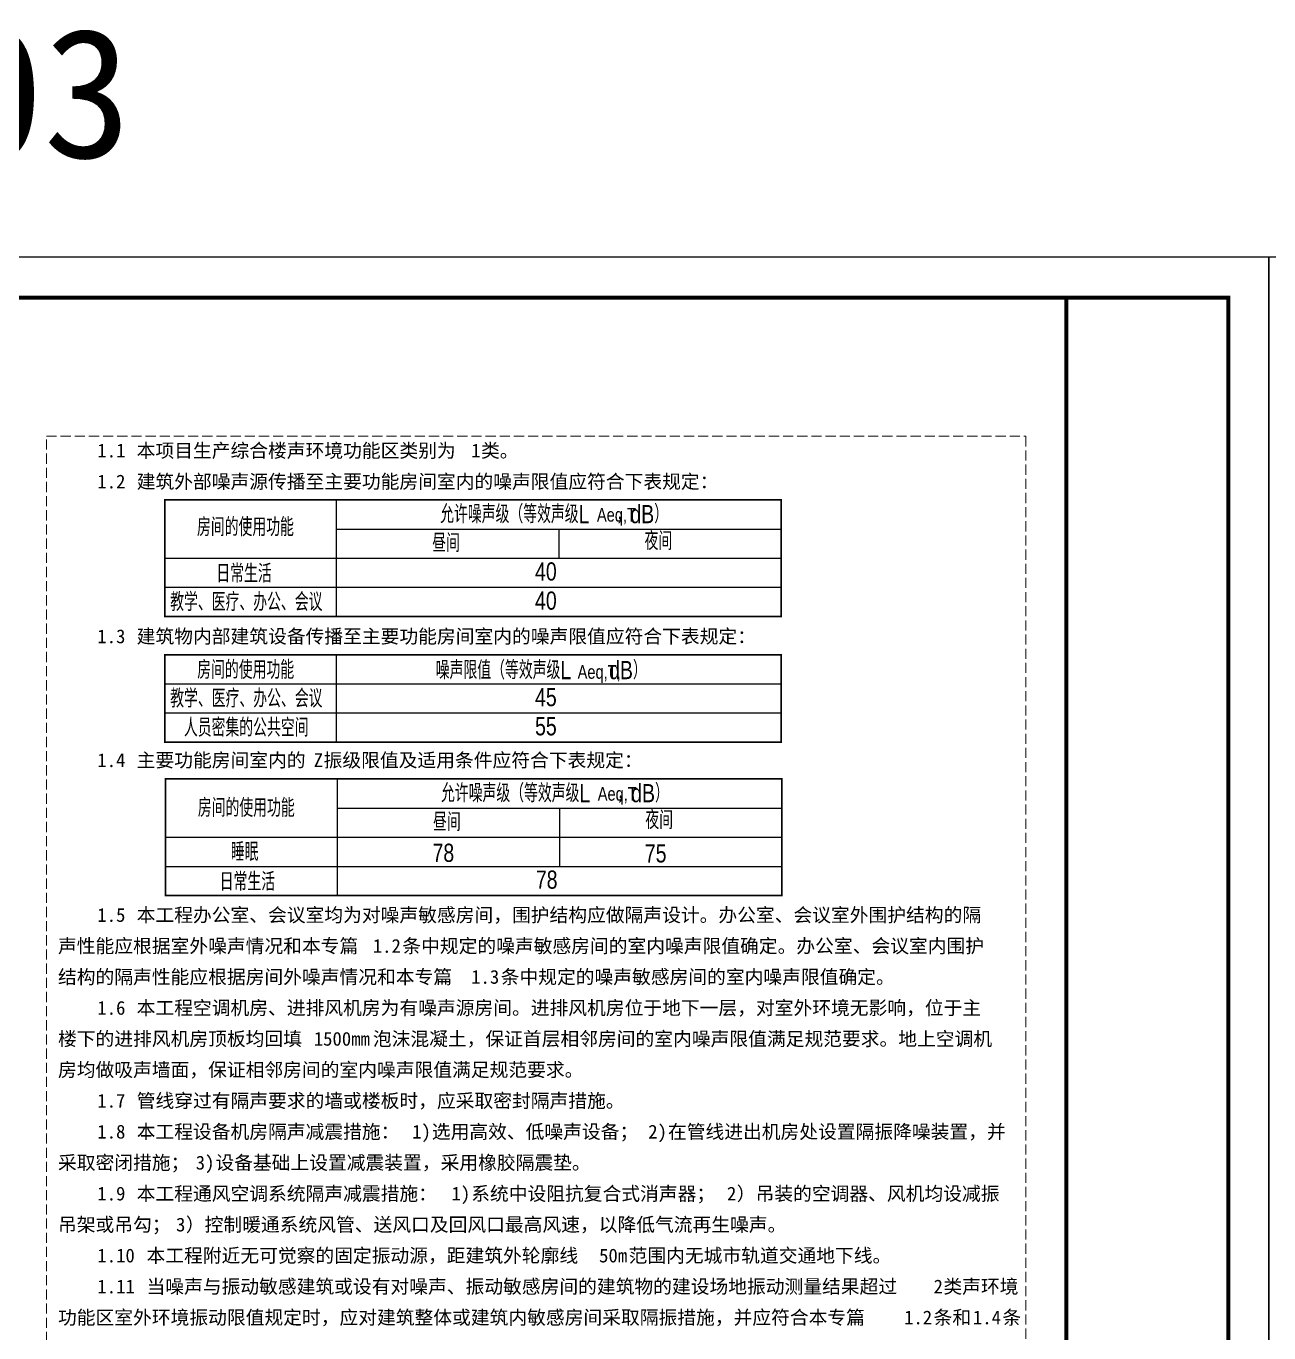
# Model space of a CAD drawing. Extents: x 1109697 to 1467097, y -139975 to 53891.
# Drawn here: x 1331297 to 1361997, y -41296 to -9008 of the extents above; entities that cross this region are included whole.
import ezdxf
from ezdxf.enums import TextEntityAlignment as Align

# ---------------------------------------------------------------- set-up
doc = ezdxf.new("R2010")
doc.units = 0
doc.header["$LTSCALE"] = 1000
doc.header["$MEASUREMENT"] = 0
doc.linetypes.add('CONTINOUS', pattern=[0])
doc.linetypes.add('DASH', pattern=[0.35, 0.25, -0.1])
for name, color, linetype in [('PUB_TEXT', 7, 'Continuous'), ('PUB_TITLE', 4, 'Continuous'), ('SURFACE', 6, 'Continuous')]:
    doc.layers.add(name, color=color, linetype=linetype)
doc.layers.add('不打印线', color=254, linetype='DASH', lineweight=0, plot=False)
doc.styles.add('_TCH_SPACE', font='simhei.ttf')
doc.styles.add('ST', font='')
doc.styles.add('建筑设计说明字体', font='HNSJY-07', dxfattribs={"width": 0.7, "bigfont": 'HNSJY-HZ'})
doc.styles.get('ST').set_extended_font_data('NSimSun')

msp = doc.modelspace()

# ---------------------------------------------------------------- linework, layer by layer
at = {"layer": 'PUB_TITLE'}
for points in [[(1277897, -74119), (1361997, -74119), (1361997, -14719), (1277897, -14719)], [(1361997, -74119), (1446097, -74119), (1446097, -14719), (1361997, -14719)]]:
    msp.add_lwpolyline(points, close=True, dxfattribs=at)
at = {"layer": 'PUB_TITLE', "const_width": 100}
msp.add_lwpolyline([(1280397, -73119), (1360997, -73119), (1360997, -15719), (1280397, -15719)], close=True, dxfattribs=at)
msp.add_lwpolyline([(1356997, -15719), (1356997, -73119)], dxfattribs=at)
at = {"layer": 'SURFACE'}
for p, q in [((1338965, -23594), (1338965, -20714)), ((1338965, -21434), (1349946, -21434)), ((1344455, -21434), (1344455, -22154)), ((1334721, -22154), (1349946, -22154)), ((1334721, -22154), (1349946, -22154)), ((1334721, -22874), (1349946, -22874)), ((1334721, -22874), (1349946, -22874)), ((1338965, -26699), (1338965, -24539)), ((1334721, -25259), (1349946, -25259)), ((1334721, -25259), (1349946, -25259)), ((1334721, -25979), (1349946, -25979)), ((1334721, -25979), (1349946, -25979)), ((1334721, -26699), (1349946, -26699)), ((1338985, -30489), (1338985, -27609)), ((1338985, -28329), (1349966, -28329)), ((1344475, -28329), (1344475, -29769)), ((1334741, -29049), (1349966, -29049)), ((1334741, -29769), (1349966, -29769)), ((1334741, -30489), (1349966, -30489))]:
    msp.add_line(p, q, dxfattribs=at)
at = {"layer": 'SURFACE', "const_width": 40}
for points in [[(1334721, -23594), (1334721, -20714), (1349946, -20714), (1349946, -23594)], [(1334721, -26699), (1334721, -24539), (1349946, -24539), (1349946, -26699)], [(1334741, -30489), (1334741, -27609), (1349966, -27609), (1349966, -30489)]]:
    msp.add_lwpolyline(points, close=True, dxfattribs=at)
at = {"layer": '不打印线'}
msp.add_lwpolyline([(1331797, -19141), (1355997, -19141), (1355997, -71971), (1331797, -71971)], close=True, dxfattribs=at)

# ---------------------------------------------------------------- texts
at = {"linetype": 'Continuous', "style": '_TCH_SPACE'}
msp.add_text('FJ-MC-03', height=3200, dxfattribs=at).set_placement((1325191, -12260), align=Align.CENTER)
at = {"layer": 'PUB_TEXT', "style": 'ST'}
for s, height, p in [('1.1', 339.9, (1333056, -19665)), ('本项目生产综合楼声环境功能区类别为', 339.87, (1334028, -19665)), ('1', 340, (1342291, -19665)), ('类。', 339.9, (1342534, -19665)), ('1.2', 339.9, (1333056, -20430)), ('建筑外部噪声源传播至主要功能房间室内的噪声限值应符合下表规定：', 339.87, (1334028, -20430)), ('建筑物内部建筑设备传播至主要功能房间室内的噪声限值应符合下表规定：', 339.87, (1334028, -24255)), ('1.3', 339.9, (1333056, -24255)), ('1.4', 339.9, (1333056, -27315)), ('主要功能房间室内的', 339.9, (1334028, -27315)), ('Z', 340, (1338402, -27315)), ('振级限值及适用条件应符合下表规定：', 339.87, (1338646, -27315)), ('1.5', 339.9, (1333056, -31140)), ('本工程办公室、会议室均为对噪声敏感房间，围护结构应做隔声设计。办公室、会议室外围护结构的隔', 339.87, (1334028, -31140)), ('声性能应根据室外噪声情况和本专篇', 339.87, (1332084, -31905)), ('1.2', 339.9, (1339861, -31905)), ('条中规定的噪声敏感房间的室内噪声限值确定。办公室、会议室内围护', 339.87, (1340590, -31905)), ('结构的隔声性能应根据房间外噪声情况和本专篇', 339.87, (1332084, -32670)), ('条中规定的噪声敏感房间的室内噪声限值确定。', 339.87, (1343020, -32670)), ('1.3', 339.9, (1342291, -32670)), ('1.6', 339.9, (1333056, -33435)), ('本工程空调机房、进排风机房为有噪声源房间。进排风机房位于地下一层，对室外环境无影响，位于主', 339.87, (1334028, -33435)), ('楼下的进排风机房顶板均回填', 339.87, (1332084, -34200)), ('1500mm', 339.9, (1338402, -34200)), ('泡沫混凝土，保证首层相邻房间的室内噪声限值满足规范要求。地上空调机', 339.87, (1339861, -34200)), ('房均做吸声墙面，保证相邻房间的室内噪声限值满足规范要求。', 339.87, (1332084, -34965)), ('1.7', 339.9, (1333056, -35730)), ('管线穿过有隔声要求的墙或楼板时，应采取密封隔声措施。', 339.87, (1334028, -35730)), ('1.8', 339.9, (1333056, -36495)), ('本工程设备机房隔声减震措施：', 339.87, (1334028, -36495)), ('1)', 339.9, (1340833, -36495)), ('选用高效、低噪声设备；', 339.87, (1341319, -36495)), ('2)', 339.9, (1346666, -36495)), ('在管线进出机房处设置隔振降噪装置，并', 339.87, (1347152, -36495)), ('采取密闭措施；', 339.9, (1332084, -37260)), ('3)', 339.9, (1335486, -37260)), ('设备基础上设置减震装置，采用橡胶隔震垫。', 339.87, (1335972, -37260)), ('1.9', 339.9, (1333056, -38025)), ('本工程通风空调系统隔声减震措施：', 339.87, (1334028, -38025)), ('1)', 339.9, (1341805, -38025)), ('系统中设阻抗复合式消声器；', 339.87, (1342291, -38025)), ('2', 340, (1348610, -38025)), ('）吊装的空调器、风机均设减振', 339.87, (1348853, -38025)), ('吊架或吊勾；', 339.9, (1332084, -38790)), ('）控制暖通系统风管、送风口及回风口最高风速，以降低气流再生噪声。', 339.87, (1335243, -38790)), ('3', 340, (1335000, -38790)), ('1.10', 339.9, (1333056, -39555)), ('本工程附近无可觉察的固定振动源，距建筑外轮廓线', 339.87, (1334271, -39555)), ('50m', 339.9, (1345451, -39555)), ('范围内无城市轨道交通地下线。', 339.87, (1346180, -39555)), ('1.11', 339.9, (1333056, -40320)), ('当噪声与振动敏感建筑或设有对噪声、振动敏感房间的建筑物的建设场地振动测量结果超过', 339.87, (1334271, -40320)), ('2', 340, (1353714, -40320)), ('类声环境', 339.9, (1353957, -40320)), ('功能区室外环境振动限值规定时，应对建筑整体或建筑内敏感房间采取隔振措施，并应符合本专篇', 339.87, (1332084, -41085)), ('1.2', 339.9, (1352985, -41085)), ('条和', 339.9, (1353714, -41085)), ('1.4', 339.9, (1354686, -41085)), ('条', 340, (1355415, -41085))]:
    msp.add_text(s, height=height, dxfattribs=at).set_placement(p)
at = {"layer": 'PUB_TEXT', "linetype": 'CONTINOUS', "style": '建筑设计说明字体', "width": 0.8}
for s, height, p in [('允许噪声级（等效声级L     ，dB）', 450, (1341525, -21290, -1200)), ('Aeq,T', 337.5, (1345398, -21251)), ('昼间', 450, (1341330, -22004, -1200)), ('夜间', 450, (1346574, -21955, -1200)), ('日常生活', 450, (1335996, -22758, 124)), ('40', 450, (1343869, -22707, -1200)), ('教学、医疗、办公、会议', 450, (1334856, -23460)), ('40', 450, (1343869, -23427, -1200)), ('房间的使用功能', 450, (1335524, -25137, -1200)), ('噪声限值（等效声级L       dB）', 450, (1341416, -25144)), ('Aeq,T,', 337.5, (1344921, -25134)), ('教学、医疗、办公、会议', 450, (1334856, -25845)), ('45', 450, (1343869, -25812, -1200)), ('人员密集的公共空间', 450, (1335194, -26565)), ('55', 450, (1343869, -26532, -1200)), ('允许噪声级（等效声级L     ，dB）', 450, (1341545, -28185, -1200)), ('房间的使用功能', 450, (1335538, -28547, -1200)), ('Aeq,T', 337.5, (1345418, -28146)), ('昼间', 450, (1341350, -28899, -1200)), ('夜间', 450, (1346594, -28850, -1200)), ('睡眠', 450, (1336353, -29635)), ('78', 450, (1341336, -29659, -1200)), ('75', 450, (1346581, -29674, -1200)), ('日常生活', 450, (1336079, -30373, 124)), ('78', 450, (1343889, -30322, -1200))]:
    msp.add_text(s, height=height, dxfattribs=at).set_placement(p)
at = {"layer": 'PUB_TEXT', "style": '建筑设计说明字体', "width": 0.8}
msp.add_text('房间的使用功能', height=450, dxfattribs=at).set_placement((1335518, -21610, -1200))

doc.saveas('drawing.dxf')
